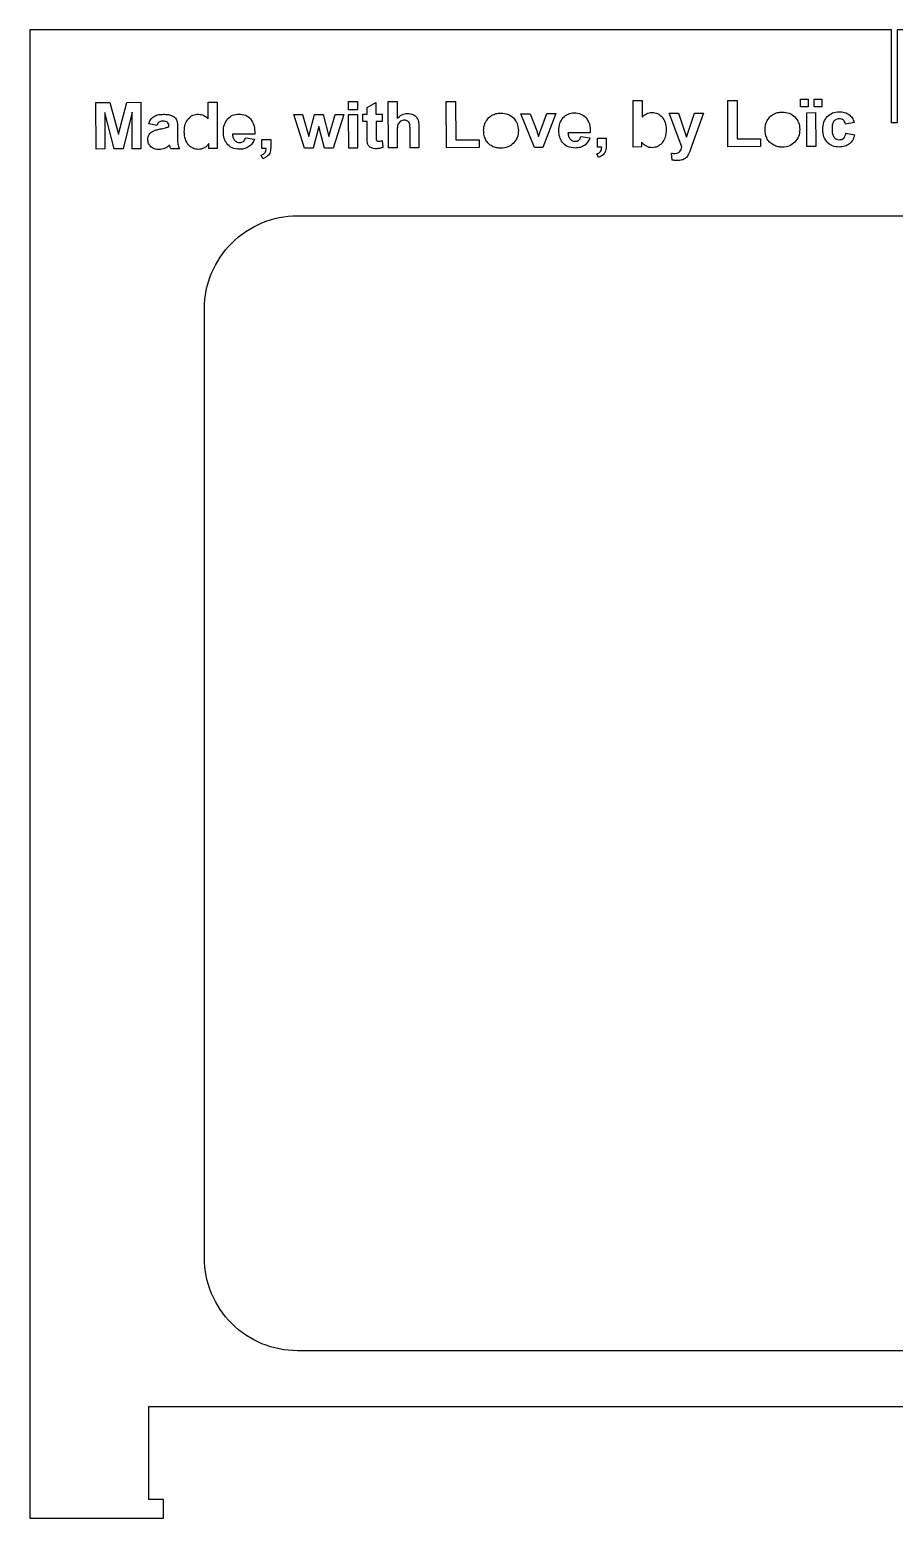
# Model space of a CAD drawing. Header units: millimetres. Extents: x -866 to 64, y -10 to 790.
# Drawn here: x -866 to -401, y -10 to 790 of the extents above; entities that cross this region are included whole.
import ezdxf

# ---------------------------------------------------------------- set-up
doc = ezdxf.new("R2010")
doc.units = ezdxf.units.MM
doc.layers.get('0').update_dxf_attribs({"linetype": 'CONTINUOUS'})

msp = doc.modelspace()

# ---------------------------------------------------------------- linework, layer by layer
for p, q in [((-770.04, 751.13), (-765.24, 751.15)), ((-770, 742.13), (-770.04, 751.13)), ((-765.24, 751.15), (-765.15, 726.15)), ((-686.77, 744.55), (-684.57, 744.56)), ((-686.76, 740.73), (-686.77, 744.55)), ((-684.59, 748.16), (-679.79, 750.97)), ((-684.57, 744.56), (-684.59, 748.16)), ((-679.79, 750.97), (-679.77, 744.58)), ((-679.77, 744.58), (-676.49, 744.59)), ((-676.49, 744.59), (-676.48, 740.77)), ((-673.21, 751.49), (-668.42, 751.51)), ((-673.12, 726.49), (-673.21, 751.49)), ((-668.42, 751.51), (-668.38, 742.32)), ((-601.78, 744.87), (-596.75, 744.88)), ((-594.42, 726.78), (-601.78, 744.87)), ((-596.75, 744.88), (-593.31, 735.65)), ((-591.31, 735.66), (-587.9, 744.92)), ((-582.97, 744.94), (-590.1, 726.8)), ((-587.9, 744.92), (-582.97, 744.94)), ((-541.44, 751.98), (-536.65, 752)), ((-541.35, 726.98), (-541.44, 751.98)), ((-536.65, 752), (-536.61, 742.99)), ((-522.14, 745.16), (-517.04, 745.18)), ((-515.19, 727.02), (-522.14, 745.16)), ((-517.04, 745.18), (-512.67, 732.34)), ((-512.67, 732.34), (-508.48, 745.21)), ((-503.52, 745.23), (-509.85, 727.78)), ((-508.48, 745.21), (-503.52, 745.23)), ((-797.65, 738.61), (-802, 739.38)), ((-791.24, 737.87), (-791.24, 738.35)), ((-786.53, 737.61), (-786.56, 732.02)), ((-684.56, 740.74), (-686.76, 740.73)), ((-684.53, 732.84), (-684.56, 740.74)), ((-676.48, 740.77), (-679.75, 740.76)), ((-679.75, 740.76), (-679.72, 733.46)), ((-661.42, 726.53), (-661.45, 736.1)), ((-656.66, 737.18), (-656.63, 726.55)), ((-422.57, 740.18), (-427.29, 739.31)), ((-769.6, 726.13), (-769.61, 728.79)), ((-744.94, 733.9), (-756.94, 733.85)), ((-749.96, 731.97), (-745.18, 731.18)), ((-741.14, 731.03), (-736.35, 731.05)), ((-741.12, 726.24), (-741.14, 731.03)), ((-736.35, 731.05), (-736.34, 727.62)), ((-676.46, 730.5), (-676.03, 726.79)), ((-668.36, 735.58), (-668.32, 726.51)), ((-593.31, 735.65), (-592.31, 732.57)), ((-564.48, 734.57), (-576.49, 734.52)), ((-569.51, 732.64), (-564.73, 731.85)), ((-560.69, 731.7), (-555.89, 731.72)), ((-560.67, 726.91), (-560.69, 731.7)), ((-555.89, 731.72), (-555.88, 728.29)), ((-536.91, 729.66), (-536.9, 727)), ((-427.01, 734.34), (-422.3, 733.56)), ((-785.44, 726.07), (-790.19, 726.06)), ((-765.15, 726.15), (-769.6, 726.13)), ((-740.56, 720.66), (-741.5, 722.64)), ((-738.8, 726.25), (-741.12, 726.24)), ((-668.32, 726.51), (-673.12, 726.49)), ((-656.63, 726.55), (-661.42, 726.53)), ((-590.1, 726.8), (-594.42, 726.78)), ((-560.1, 721.33), (-561.05, 723.31)), ((-558.35, 726.92), (-560.67, 726.91)), ((-536.9, 727), (-541.35, 726.98)), ((-520.46, 720), (-520.9, 723.75)), ((-509.85, 727.78), (-510.98, 724.62))]:
    msp.add_line(p, q)
for points in [[(-402.5, 740), (-402.5, 790), (-866, 790), (-866, -10), (-794, -10), (-794, 0), (-802, 0), (-802, 50), (0, 50), (0, 0), (-8, 0), (-8, -10), (64, -10), (64, 790), (-399.5, 790), (-399.5, 740)], [(-447.33, 752.75), (-447.31, 748.64), (-451.42, 748.63), (-451.43, 752.74)], [(-439.98, 752.78), (-439.96, 748.67), (-444.09, 748.66), (-444.1, 752.77)], [(-825.69, 745.6), (-825.62, 725.92), (-830.31, 725.91), (-830.4, 750.91), (-822.85, 750.93), (-818.25, 733.9), (-813.83, 750.97), (-806.26, 751), (-806.16, 726), (-810.85, 725.98), (-810.93, 745.66), (-815.82, 725.96), (-820.68, 725.94)], [(-710.54, 738), (-713.57, 726.34), (-718.22, 726.32), (-724.02, 744.41), (-719.36, 744.43), (-715.93, 732.57), (-712.85, 744.45), (-708.23, 744.47), (-705.16, 732.61), (-701.75, 744.49), (-697.02, 744.51), (-702.77, 726.38), (-707.38, 726.36)], [(-689.73, 751.43), (-689.72, 746.99), (-694.51, 746.98), (-694.53, 751.41)], [(-689.71, 744.54), (-689.64, 726.43), (-694.43, 726.41), (-694.5, 744.52)], [(-624.31, 730.88), (-624.29, 726.67), (-641.89, 726.61), (-641.98, 751.4), (-636.94, 751.42), (-636.86, 730.84)], [(-472.93, 731.45), (-472.91, 727.23), (-490.51, 727.17), (-490.6, 751.96), (-485.56, 751.98), (-485.48, 731.4)], [(-443.29, 745.45), (-443.22, 727.34), (-448.02, 727.33), (-448.08, 745.44)]]:
    msp.add_lwpolyline(points, close=True)
msp.add_lwpolyline([(-722, 690), (-80, 690, -0.414214), (-30, 640), (-30, 130, -0.414214), (-80, 80), (-722, 80, -0.414214), (-772, 130), (-772, 640, -0.414214)], format="xyb", close=True)
for points, knots in [([(-799.49, 743.28), (-798.76, 743.65), (-797.1, 744.49), (-795.23, 744.54), (-794.18, 744.56)], [0, 0, 0, 0, 0.241834, 0.5529537, 0.5529537, 0.5529537, 0.5529537]), ([(-794.18, 744.56), (-793.23, 744.56), (-791.6, 744.55), (-790.05, 744.04), (-789.4, 743.82)], [0, 0, 0, 0, 0.2803153, 0.4861572, 0.4861572, 0.4861572, 0.4861572]), ([(-780.73, 742.21), (-779.96, 742.92), (-778.41, 744.33), (-776.32, 744.53), (-775.26, 744.63)], [0, 0, 0, 0, 0.3039489, 0.6120953, 0.6120953, 0.6120953, 0.6120953]), ([(-775.26, 744.63), (-774.28, 744.52), (-772.24, 744.28), (-770.76, 742.86), (-770, 742.13)], [0, 0, 0, 0, 0.2900291, 0.5973897, 0.5973897, 0.5973897, 0.5973897]), ([(-759.53, 742.14), (-758.69, 742.89), (-757, 744.4), (-754.73, 744.6), (-753.59, 744.71)], [0, 0, 0, 0, 0.3279635, 0.6627868, 0.6627868, 0.6627868, 0.6627868]), ([(-753.59, 744.71), (-752.33, 744.62), (-749.9, 744.45), (-748.08, 742.84), (-747.2, 742.07)], [0, 0, 0, 0, 0.3676326, 0.7087863, 0.7087863, 0.7087863, 0.7087863]), ([(-668.38, 742.32), (-667.59, 743.11), (-666.05, 744.65), (-663.9, 744.92), (-662.85, 745.05)], [0, 0, 0, 0, 0.3257834, 0.6330628, 0.6330628, 0.6330628, 0.6330628]), ([(-662.85, 745.05), (-662.32, 745.03), (-661.29, 744.99), (-660.33, 744.62), (-659.86, 744.44)], [0, 0, 0, 0, 0.1580631, 0.3065001, 0.3065001, 0.3065001, 0.3065001]), ([(-659.86, 744.44), (-659.45, 744.24), (-658.68, 743.85), (-658.12, 743.19), (-657.85, 742.88)], [0, 0, 0, 0, 0.1359579, 0.2567146, 0.2567146, 0.2567146, 0.2567146]), ([(-620.71, 740.62), (-620.28, 741.32), (-619.43, 742.71), (-618.07, 743.6), (-617.39, 744.04)], [0, 0, 0, 0, 0.2429209, 0.4823492, 0.4823492, 0.4823492, 0.4823492]), ([(-617.39, 744.04), (-616.64, 744.39), (-615.12, 745.09), (-613.44, 745.19), (-612.58, 745.23)], [0, 0, 0, 0, 0.2447632, 0.4999169, 0.4999169, 0.4999169, 0.4999169]), ([(-612.58, 745.23), (-611.28, 745.14), (-608.76, 744.96), (-606.79, 743.37), (-605.83, 742.59)], [0, 0, 0, 0, 0.3797964, 0.7402015, 0.7402015, 0.7402015, 0.7402015]), ([(-579.08, 742.81), (-578.24, 743.56), (-576.54, 745.06), (-574.28, 745.27), (-573.13, 745.38)], [0, 0, 0, 0, 0.3279635, 0.6627868, 0.6627868, 0.6627868, 0.6627868]), ([(-573.13, 745.38), (-571.87, 745.29), (-569.44, 745.12), (-567.62, 743.51), (-566.75, 742.74)], [0, 0, 0, 0, 0.3676316, 0.7087853, 0.7087853, 0.7087853, 0.7087853]), ([(-536.61, 742.99), (-535.86, 743.73), (-534.39, 745.17), (-532.36, 745.42), (-531.37, 745.54)], [0, 0, 0, 0, 0.3073597, 0.5973912, 0.5973912, 0.5973912, 0.5973912]), ([(-531.37, 745.54), (-530.32, 745.44), (-528.23, 745.26), (-526.66, 743.86), (-525.89, 743.16)], [0, 0, 0, 0, 0.3081431, 0.6120924, 0.6120924, 0.6120924, 0.6120924]), ([(-469.33, 741.18), (-468.9, 741.88), (-468.05, 743.27), (-466.69, 744.16), (-466.01, 744.6)], [0, 0, 0, 0, 0.2429187, 0.4823485, 0.4823485, 0.4823485, 0.4823485]), ([(-466.01, 744.6), (-465.26, 744.95), (-463.74, 745.65), (-462.06, 745.75), (-461.2, 745.8)], [0, 0, 0, 0, 0.2447614, 0.4999152, 0.4999152, 0.4999152, 0.4999152]), ([(-461.2, 745.8), (-459.9, 745.7), (-457.37, 745.52), (-455.41, 743.93), (-454.45, 743.15)], [0, 0, 0, 0, 0.3797964, 0.7401999, 0.7401999, 0.7401999, 0.7401999]), ([(-437.06, 743.39), (-436.17, 744.12), (-434.32, 745.65), (-431.91, 745.82), (-430.66, 745.91)], [0, 0, 0, 0, 0.3359332, 0.7036571, 0.7036571, 0.7036571, 0.7036571]), ([(-430.66, 745.91), (-429.64, 745.88), (-427.77, 745.82), (-426.14, 744.92), (-425.39, 744.51)], [0, 0, 0, 0, 0.2990661, 0.5518829, 0.5518829, 0.5518829, 0.5518829]), ([(-425.39, 744.51), (-424.77, 743.94), (-423.46, 742.75), (-422.88, 741.07), (-422.57, 740.18)], [0, 0, 0, 0, 0.2458368, 0.5240216, 0.5240216, 0.5240216, 0.5240216]), ([(-802, 739.38), (-801.74, 740.19), (-801.23, 741.71), (-800.05, 742.78), (-799.49, 743.28)], [0, 0, 0, 0, 0.24934, 0.4706788, 0.4706788, 0.4706788, 0.4706788]), ([(-799.69, 735.54), (-799.16, 735.76), (-797.93, 736.26), (-796.63, 736.53), (-795.89, 736.68)], [0, 0, 0, 0, 0.1721248, 0.3979199, 0.3979199, 0.3979199, 0.3979199]), ([(-796.5, 740.38), (-796.73, 740.16), (-797.25, 739.67), (-797.51, 738.99), (-797.65, 738.61)], [0, 0, 0, 0, 0.0948622, 0.2136639, 0.2136639, 0.2136639, 0.2136639]), ([(-794.5, 740.89), (-794.89, 740.88), (-795.6, 740.86), (-796.22, 740.53), (-796.5, 740.38)], [0, 0, 0, 0, 0.1145232, 0.2081544, 0.2081544, 0.2081544, 0.2081544]), ([(-795.89, 736.68), (-794.93, 736.86), (-793.36, 737.15), (-791.84, 737.67), (-791.24, 737.87)], [0, 0, 0, 0, 0.2908236, 0.4806791, 0.4806791, 0.4806791, 0.4806791]), ([(-791.93, 740.31), (-792.25, 740.48), (-793.05, 740.9), (-793.96, 740.9), (-794.5, 740.89)], [0, 0, 0, 0, 0.1079155, 0.2676152, 0.2676152, 0.2676152, 0.2676152]), ([(-791.24, 738.35), (-791.25, 738.76), (-791.27, 739.49), (-791.73, 740.06), (-791.93, 740.31)], [0, 0, 0, 0, 0.1195296, 0.2133613, 0.2133613, 0.2133613, 0.2133613]), ([(-789.4, 743.82), (-788.92, 743.57), (-788.03, 743.1), (-787.45, 742.28), (-787.18, 741.9)], [0, 0, 0, 0, 0.1589968, 0.2966957, 0.2966957, 0.2966957, 0.2966957]), ([(-787.18, 741.9), (-787, 741.35), (-786.52, 739.97), (-786.53, 738.5), (-786.53, 737.61)], [0, 0, 0, 0, 0.1724339, 0.4361779, 0.4361779, 0.4361779, 0.4361779]), ([(-782.87, 735.21), (-782.82, 736.6), (-782.74, 739.14), (-781.36, 741.26), (-780.73, 742.21)], [0, 0, 0, 0, 0.4088281, 0.7454219, 0.7454219, 0.7454219, 0.7454219]), ([(-761.86, 735.08), (-761.8, 736.46), (-761.68, 739.04), (-760.21, 741.16), (-759.53, 742.14)], [0, 0, 0, 0, 0.4056788, 0.7569944, 0.7569944, 0.7569944, 0.7569944]), ([(-747.2, 742.07), (-746.53, 740.97), (-744.99, 738.48), (-744.96, 735.54), (-744.94, 733.9)], [0, 0, 0, 0, 0.379429, 0.8619387, 0.8619387, 0.8619387, 0.8619387]), ([(-667.94, 739.03), (-668.06, 738.55), (-668.35, 737.42), (-668.36, 736.25), (-668.36, 735.58)], [0, 0, 0, 0, 0.1483678, 0.3492507, 0.3492507, 0.3492507, 0.3492507]), ([(-666.57, 740.79), (-666.86, 740.56), (-667.47, 740.1), (-667.78, 739.4), (-667.94, 739.03)], [0, 0, 0, 0, 0.1089936, 0.2254782, 0.2254782, 0.2254782, 0.2254782]), ([(-664.44, 741.38), (-664.82, 741.35), (-665.58, 741.31), (-666.24, 740.96), (-666.57, 740.79)], [0, 0, 0, 0, 0.1139041, 0.2231217, 0.2231217, 0.2231217, 0.2231217]), ([(-662.71, 740.93), (-662.96, 741.06), (-663.5, 741.34), (-664.12, 741.36), (-664.44, 741.38)], [0, 0, 0, 0, 0.0848663, 0.1808192, 0.1808192, 0.1808192, 0.1808192]), ([(-661.74, 739.71), (-661.85, 739.96), (-662.07, 740.44), (-662.49, 740.77), (-662.71, 740.93)], [0, 0, 0, 0, 0.078513, 0.1575929, 0.1575929, 0.1575929, 0.1575929]), ([(-661.45, 736.1), (-661.45, 736.88), (-661.44, 738.09), (-661.66, 739.29), (-661.74, 739.71)], [0, 0, 0, 0, 0.2328761, 0.363244, 0.363244, 0.363244, 0.363244]), ([(-657.85, 742.88), (-657.65, 742.56), (-657.23, 741.9), (-657.03, 741.15), (-656.93, 740.77)], [0, 0, 0, 0, 0.1154914, 0.231848, 0.231848, 0.231848, 0.231848]), ([(-656.93, 740.77), (-656.85, 740.28), (-656.67, 739.09), (-656.67, 737.88), (-656.66, 737.18)], [0, 0, 0, 0, 0.1490945, 0.3610708, 0.3610708, 0.3610708, 0.3610708]), ([(-621.87, 735.99), (-621.82, 736.79), (-621.72, 738.4), (-621.05, 739.87), (-620.71, 740.62)], [0, 0, 0, 0, 0.2367426, 0.4805113, 0.4805113, 0.4805113, 0.4805113]), ([(-605.83, 742.59), (-605.06, 741.63), (-603.49, 739.66), (-603.28, 737.14), (-603.18, 735.86)], [0, 0, 0, 0, 0.3606004, 0.7387433, 0.7387433, 0.7387433, 0.7387433]), ([(-581.4, 735.75), (-581.34, 737.13), (-581.23, 739.71), (-579.76, 741.83), (-579.08, 742.81)], [0, 0, 0, 0, 0.4056788, 0.7569944, 0.7569944, 0.7569944, 0.7569944]), ([(-566.75, 742.74), (-566.07, 741.64), (-564.53, 739.15), (-564.5, 736.21), (-564.48, 734.57)], [0, 0, 0, 0, 0.3794295, 0.8619389, 0.8619389, 0.8619389, 0.8619389]), ([(-525.89, 743.16), (-525.25, 742.22), (-523.86, 740.15), (-523.75, 737.65), (-523.7, 736.29)], [0, 0, 0, 0, 0.3339821, 0.733938, 0.733938, 0.733938, 0.733938]), ([(-523.7, 736.29), (-523.75, 734.88), (-523.84, 732.29), (-525.24, 730.12), (-525.88, 729.13)], [0, 0, 0, 0, 0.4142517, 0.760419, 0.760419, 0.760419, 0.760419]), ([(-470.49, 736.55), (-470.44, 737.35), (-470.34, 738.96), (-469.67, 740.43), (-469.33, 741.18)], [0, 0, 0, 0, 0.2367429, 0.4805115, 0.4805115, 0.4805115, 0.4805115]), ([(-469.3, 731.26), (-469.64, 732.05), (-470.38, 733.74), (-470.45, 735.58), (-470.49, 736.55)], [0, 0, 0, 0, 0.2567338, 0.5466424, 0.5466424, 0.5466424, 0.5466424]), ([(-454.45, 743.15), (-453.68, 742.19), (-452.11, 740.22), (-451.9, 737.71), (-451.8, 736.42)], [0, 0, 0, 0, 0.3605994, 0.7387422, 0.7387422, 0.7387422, 0.7387422]), ([(-451.8, 736.42), (-451.9, 735.12), (-452.08, 732.57), (-453.66, 730.57), (-454.43, 729.6)], [0, 0, 0, 0, 0.3816117, 0.7461165, 0.7461165, 0.7461165, 0.7461165]), ([(-439.4, 736.4), (-439.34, 737.77), (-439.23, 740.34), (-437.75, 742.42), (-437.06, 743.39)], [0, 0, 0, 0, 0.40321, 0.7514975, 0.7514975, 0.7514975, 0.7514975]), ([(-437.02, 729.46), (-437.71, 730.42), (-439.19, 732.48), (-439.33, 735.03), (-439.4, 736.4)], [0, 0, 0, 0, 0.3474123, 0.7470072, 0.7470072, 0.7470072, 0.7470072]), ([(-433.43, 740.89), (-433.73, 740.35), (-434.46, 739.08), (-434.47, 737.61), (-434.48, 736.75)], [0, 0, 0, 0, 0.1835265, 0.4332892, 0.4332892, 0.4332892, 0.4332892]), ([(-434.48, 736.75), (-434.47, 735.82), (-434.45, 734.2), (-433.69, 732.79), (-433.38, 732.21)], [0, 0, 0, 0, 0.2763124, 0.4740957, 0.4740957, 0.4740957, 0.4740957]), ([(-430.57, 742.14), (-431.13, 742.09), (-432.23, 742), (-433.03, 741.26), (-433.43, 740.89)], [0, 0, 0, 0, 0.1638833, 0.3192826, 0.3192826, 0.3192826, 0.3192826]), ([(-428.38, 741.43), (-428.69, 741.64), (-429.36, 742.08), (-430.15, 742.12), (-430.57, 742.14)], [0, 0, 0, 0, 0.1108711, 0.2343194, 0.2343194, 0.2343194, 0.2343194]), ([(-427.29, 739.31), (-427.38, 739.74), (-427.56, 740.55), (-428.12, 741.15), (-428.38, 741.43)], [0, 0, 0, 0, 0.1300504, 0.2429194, 0.2429194, 0.2429194, 0.2429194]), ([(-802.46, 730.96), (-802.44, 731.45), (-802.39, 732.41), (-801.95, 733.27), (-801.74, 733.69)], [0, 0, 0, 0, 0.1463184, 0.2861282, 0.2861282, 0.2861282, 0.2861282]), ([(-800.84, 727.12), (-801.31, 727.67), (-802.27, 728.77), (-802.4, 730.22), (-802.46, 730.96)], [0, 0, 0, 0, 0.2100649, 0.4257471, 0.4257471, 0.4257471, 0.4257471]), ([(-801.74, 733.69), (-801.47, 734.07), (-800.93, 734.84), (-800.11, 735.31), (-799.69, 735.54)], [0, 0, 0, 0, 0.137912, 0.2789166, 0.2789166, 0.2789166, 0.2789166]), ([(-790.82, 728.03), (-791.23, 727.66), (-792.02, 726.94), (-792.98, 726.46), (-793.44, 726.23)], [0, 0, 0, 0, 0.1644712, 0.3192176, 0.3192176, 0.3192176, 0.3192176]), ([(-790.65, 727.47), (-790.68, 727.59), (-790.74, 727.78), (-790.8, 727.96), (-790.82, 728.03)], [0, 0, 0, 0, 0.03683524, 0.05881091, 0.05881091, 0.05881091, 0.05881091]), ([(-786.56, 732.02), (-786.55, 731.33), (-786.55, 730.15), (-786.38, 728.98), (-786.31, 728.5)], [0, 0, 0, 0, 0.2074892, 0.3532546, 0.3532546, 0.3532546, 0.3532546]), ([(-786.31, 728.5), (-786.21, 728.1), (-786, 727.27), (-785.64, 726.49), (-785.44, 726.07)], [0, 0, 0, 0, 0.122013, 0.2583254, 0.2583254, 0.2583254, 0.2583254]), ([(-780.62, 728.2), (-781.27, 729.17), (-782.69, 731.28), (-782.81, 733.83), (-782.87, 735.21)], [0, 0, 0, 0, 0.344356, 0.7487386, 0.7487386, 0.7487386, 0.7487386]), ([(-775.26, 725.7), (-776.27, 725.81), (-778.34, 726.03), (-779.85, 727.47), (-780.62, 728.2)], [0, 0, 0, 0, 0.296438, 0.6055957, 0.6055957, 0.6055957, 0.6055957]), ([(-769.61, 728.79), (-769.99, 728.31), (-770.72, 727.38), (-771.73, 726.77), (-772.22, 726.47)], [0, 0, 0, 0, 0.1814679, 0.3518025, 0.3518025, 0.3518025, 0.3518025]), ([(-760.05, 728.84), (-760.57, 729.75), (-761.68, 731.68), (-761.8, 733.9), (-761.86, 735.08)], [0, 0, 0, 0, 0.3102447, 0.6576157, 0.6576157, 0.6576157, 0.6576157]), ([(-753.04, 725.78), (-754.49, 725.87), (-757.21, 726.04), (-759.14, 727.95), (-760.05, 728.84)], [0, 0, 0, 0, 0.4181637, 0.7878256, 0.7878256, 0.7878256, 0.7878256]), ([(-756.94, 733.85), (-756.9, 733.2), (-756.81, 731.98), (-756.1, 731), (-755.77, 730.54)], [0, 0, 0, 0, 0.1921113, 0.3574631, 0.3574631, 0.3574631, 0.3574631]), ([(-755.77, 730.54), (-755.38, 730.2), (-754.58, 729.5), (-753.53, 729.41), (-753, 729.37)], [0, 0, 0, 0, 0.1529663, 0.3076049, 0.3076049, 0.3076049, 0.3076049]), ([(-753, 729.37), (-752.65, 729.39), (-751.96, 729.43), (-751.39, 729.81), (-751.11, 729.99)], [0, 0, 0, 0, 0.1047293, 0.2020082, 0.2020082, 0.2020082, 0.2020082]), ([(-751.11, 729.99), (-750.87, 730.24), (-750.33, 730.81), (-750.09, 731.56), (-749.96, 731.97)], [0, 0, 0, 0, 0.1046967, 0.2320063, 0.2320063, 0.2320063, 0.2320063]), ([(-745.18, 731.18), (-745.52, 730.37), (-746.16, 728.8), (-747.46, 727.7), (-748.08, 727.18)], [0, 0, 0, 0, 0.2599807, 0.5008597, 0.5008597, 0.5008597, 0.5008597]), ([(-684.37, 729.47), (-684.41, 729.89), (-684.53, 731.01), (-684.53, 732.14), (-684.53, 732.84)], [0, 0, 0, 0, 0.1267181, 0.3382125, 0.3382125, 0.3382125, 0.3382125]), ([(-683.68, 727.6), (-683.84, 727.87), (-684.17, 728.45), (-684.3, 729.11), (-684.37, 729.47)], [0, 0, 0, 0, 0.091042, 0.1997674, 0.1997674, 0.1997674, 0.1997674]), ([(-679.72, 733.46), (-679.73, 732.87), (-679.73, 732.01), (-679.65, 731.15), (-679.62, 730.87)], [0, 0, 0, 0, 0.1754502, 0.2586696, 0.2586696, 0.2586696, 0.2586696]), ([(-679.62, 730.87), (-679.58, 730.76), (-679.49, 730.52), (-679.29, 730.35), (-679.19, 730.27)], [0, 0, 0, 0, 0.0368185, 0.0752547, 0.0752547, 0.0752547, 0.0752547]), ([(-679.19, 730.27), (-679.07, 730.2), (-678.82, 730.06), (-678.53, 730.04), (-678.38, 730.03)], [0, 0, 0, 0, 0.04099587, 0.08552232, 0.08552232, 0.08552232, 0.08552232]), ([(-678.38, 730.03), (-678.11, 730.06), (-677.45, 730.14), (-676.82, 730.37), (-676.46, 730.5)], [0, 0, 0, 0, 0.08224, 0.1987464, 0.1987464, 0.1987464, 0.1987464]), ([(-620.68, 730.7), (-621.02, 731.49), (-621.76, 733.18), (-621.83, 735.02), (-621.87, 735.99)], [0, 0, 0, 0, 0.2567338, 0.5466422, 0.5466422, 0.5466422, 0.5466422]), ([(-617.23, 727.41), (-617.94, 727.83), (-619.34, 728.65), (-620.23, 730.02), (-620.68, 730.7)], [0, 0, 0, 0, 0.2425098, 0.4823242, 0.4823242, 0.4823242, 0.4823242]), ([(-605.81, 729.03), (-606.76, 728.24), (-608.69, 726.63), (-611.2, 726.42), (-612.47, 726.31)], [0, 0, 0, 0, 0.3616549, 0.7359408, 0.7359408, 0.7359408, 0.7359408]), ([(-603.18, 735.86), (-603.28, 734.56), (-603.46, 732.01), (-605.04, 730.01), (-605.81, 729.03)], [0, 0, 0, 0, 0.3816121, 0.7461179, 0.7461179, 0.7461179, 0.7461179]), ([(-592.31, 732.57), (-592.2, 732.9), (-592.03, 733.41), (-591.87, 733.93), (-591.82, 734.12)], [0, 0, 0, 0, 0.1027323, 0.1628826, 0.1628826, 0.1628826, 0.1628826]), ([(-591.82, 734.12), (-591.74, 734.38), (-591.58, 734.9), (-591.4, 735.41), (-591.31, 735.66)], [0, 0, 0, 0, 0.0806249, 0.1617888, 0.1617888, 0.1617888, 0.1617888]), ([(-579.59, 729.51), (-580.11, 730.42), (-581.23, 732.35), (-581.34, 734.57), (-581.4, 735.75)], [0, 0, 0, 0, 0.3102447, 0.6576156, 0.6576156, 0.6576156, 0.6576156]), ([(-572.59, 726.45), (-574.03, 726.54), (-576.76, 726.71), (-578.68, 728.62), (-579.59, 729.51)], [0, 0, 0, 0, 0.4181637, 0.7878264, 0.7878264, 0.7878264, 0.7878264]), ([(-576.49, 734.52), (-576.44, 733.87), (-576.35, 732.65), (-575.64, 731.67), (-575.32, 731.21)], [0, 0, 0, 0, 0.1921112, 0.3574629, 0.3574629, 0.3574629, 0.3574629]), ([(-575.32, 731.21), (-574.92, 730.87), (-574.13, 730.17), (-573.08, 730.08), (-572.55, 730.04)], [0, 0, 0, 0, 0.1529655, 0.307606, 0.307606, 0.307606, 0.307606]), ([(-572.55, 730.04), (-572.19, 730.06), (-571.51, 730.1), (-570.93, 730.48), (-570.66, 730.66)], [0, 0, 0, 0, 0.1047284, 0.2020081, 0.2020081, 0.2020081, 0.2020081]), ([(-570.66, 730.66), (-570.41, 730.91), (-569.87, 731.48), (-569.64, 732.23), (-569.51, 732.64)], [0, 0, 0, 0, 0.1046955, 0.2320055, 0.2320055, 0.2320055, 0.2320055]), ([(-564.73, 731.85), (-565.06, 731.04), (-565.71, 729.47), (-567, 728.37), (-567.62, 727.84)], [0, 0, 0, 0, 0.2599803, 0.5008592, 0.5008592, 0.5008592, 0.5008592]), ([(-555.88, 728.29), (-555.88, 727.67), (-555.89, 726.56), (-556.12, 725.48), (-556.23, 725.01)], [0, 0, 0, 0, 0.1863081, 0.3310042, 0.3310042, 0.3310042, 0.3310042]), ([(-534.3, 727.37), (-534.79, 727.67), (-535.8, 728.27), (-536.53, 729.19), (-536.91, 729.66)], [0, 0, 0, 0, 0.1702231, 0.3492492, 0.3492492, 0.3492492, 0.3492492]), ([(-525.88, 729.13), (-526.64, 728.4), (-528.15, 726.96), (-530.22, 726.72), (-531.23, 726.61)], [0, 0, 0, 0, 0.3084287, 0.6069066, 0.6069066, 0.6069066, 0.6069066]), ([(-465.85, 727.98), (-466.56, 728.39), (-467.96, 729.21), (-468.85, 730.58), (-469.3, 731.26)], [0, 0, 0, 0, 0.2425113, 0.4823235, 0.4823235, 0.4823235, 0.4823235]), ([(-454.43, 729.6), (-455.38, 728.8), (-457.31, 727.19), (-459.82, 726.98), (-461.09, 726.87)], [0, 0, 0, 0, 0.3616533, 0.7359411, 0.7359411, 0.7359411, 0.7359411]), ([(-430.67, 726.98), (-431.91, 727.06), (-434.29, 727.22), (-436.13, 728.74), (-437.02, 729.46)], [0, 0, 0, 0, 0.3625064, 0.6968509, 0.6968509, 0.6968509, 0.6968509]), ([(-433.38, 732.21), (-432.98, 731.82), (-432.17, 731.03), (-431.04, 730.94), (-430.46, 730.89)], [0, 0, 0, 0, 0.1613641, 0.3286282, 0.3286282, 0.3286282, 0.3286282]), ([(-425.1, 728.66), (-425.89, 728.17), (-427.59, 727.12), (-429.59, 727.03), (-430.67, 726.98)], [0, 0, 0, 0, 0.2732217, 0.5901404, 0.5901404, 0.5901404, 0.5901404]), ([(-430.46, 730.89), (-430.04, 730.91), (-429.22, 730.97), (-428.55, 731.44), (-428.23, 731.67)], [0, 0, 0, 0, 0.1255689, 0.2406947, 0.2406947, 0.2406947, 0.2406947]), ([(-428.23, 731.67), (-427.96, 732.01), (-427.33, 732.79), (-427.13, 733.78), (-427.01, 734.34)], [0, 0, 0, 0, 0.1289851, 0.2975117, 0.2975117, 0.2975117, 0.2975117]), ([(-422.3, 733.56), (-422.58, 732.56), (-423.09, 730.69), (-424.46, 729.3), (-425.1, 728.66)], [0, 0, 0, 0, 0.3038306, 0.5730079, 0.5730079, 0.5730079, 0.5730079]), ([(-796.43, 725.62), (-797.29, 725.66), (-798.91, 725.74), (-800.22, 726.68), (-800.84, 727.12)], [0, 0, 0, 0, 0.2529054, 0.4750661, 0.4750661, 0.4750661, 0.4750661]), ([(-793.44, 726.23), (-793.92, 726.05), (-794.88, 725.7), (-795.91, 725.65), (-796.43, 725.62)], [0, 0, 0, 0, 0.1512993, 0.3059264, 0.3059264, 0.3059264, 0.3059264]), ([(-790.19, 726.06), (-790.26, 726.25), (-790.43, 726.72), (-790.57, 727.19), (-790.65, 727.47)], [0, 0, 0, 0, 0.0628342, 0.1488745, 0.1488745, 0.1488745, 0.1488745]), ([(-772.22, 726.47), (-772.72, 726.25), (-773.69, 725.81), (-774.75, 725.74), (-775.26, 725.7)], [0, 0, 0, 0, 0.1618942, 0.3159068, 0.3159068, 0.3159068, 0.3159068]), ([(-748.08, 727.18), (-748.8, 726.77), (-750.35, 725.92), (-752.11, 725.83), (-753.04, 725.78)], [0, 0, 0, 0, 0.2461747, 0.5218105, 0.5218105, 0.5218105, 0.5218105]), ([(-741.5, 722.64), (-741.07, 722.8), (-740.28, 723.08), (-739.7, 723.69), (-739.44, 723.96)], [0, 0, 0, 0, 0.1364053, 0.2474759, 0.2474759, 0.2474759, 0.2474759]), ([(-738.03, 722.17), (-738.39, 721.87), (-739.15, 721.23), (-740.08, 720.86), (-740.56, 720.66)], [0, 0, 0, 0, 0.1417122, 0.296027, 0.296027, 0.296027, 0.296027]), ([(-739.44, 723.96), (-739.26, 724.28), (-738.87, 724.99), (-738.83, 725.8), (-738.8, 726.25)], [0, 0, 0, 0, 0.1094628, 0.2402983, 0.2402983, 0.2402983, 0.2402983]), ([(-736.68, 724.34), (-736.83, 723.94), (-737.14, 723.13), (-737.73, 722.5), (-738.03, 722.17)], [0, 0, 0, 0, 0.1252556, 0.2570015, 0.2570015, 0.2570015, 0.2570015]), ([(-736.34, 727.62), (-736.34, 727), (-736.35, 725.89), (-736.58, 724.81), (-736.68, 724.34)], [0, 0, 0, 0, 0.1863081, 0.3310042, 0.3310042, 0.3310042, 0.3310042]), ([(-682.15, 726.48), (-682.47, 726.63), (-683.06, 726.89), (-683.49, 727.38), (-683.68, 727.6)], [0, 0, 0, 0, 0.1030453, 0.1915248, 0.1915248, 0.1915248, 0.1915248]), ([(-679.82, 726.06), (-680.23, 726.07), (-681.03, 726.1), (-681.79, 726.36), (-682.15, 726.48)], [0, 0, 0, 0, 0.1236877, 0.2388219, 0.2388219, 0.2388219, 0.2388219]), ([(-676.03, 726.79), (-676.62, 726.57), (-677.84, 726.14), (-679.14, 726.08), (-679.82, 726.06)], [0, 0, 0, 0, 0.1861277, 0.3873007, 0.3873007, 0.3873007, 0.3873007]), ([(-612.47, 726.31), (-613.3, 726.35), (-614.94, 726.44), (-616.46, 727.09), (-617.23, 727.41)], [0, 0, 0, 0, 0.2448416, 0.4914511, 0.4914511, 0.4914511, 0.4914511]), ([(-567.62, 727.84), (-568.35, 727.44), (-569.89, 726.59), (-571.65, 726.5), (-572.59, 726.45)], [0, 0, 0, 0, 0.2461747, 0.5218105, 0.5218105, 0.5218105, 0.5218105]), ([(-561.05, 723.31), (-560.61, 723.47), (-559.82, 723.75), (-559.25, 724.36), (-558.99, 724.63)], [0, 0, 0, 0, 0.1364053, 0.2474766, 0.2474766, 0.2474766, 0.2474766]), ([(-557.57, 722.84), (-557.94, 722.54), (-558.7, 721.9), (-559.62, 721.53), (-560.1, 721.33)], [0, 0, 0, 0, 0.141713, 0.2960277, 0.2960277, 0.2960277, 0.2960277]), ([(-558.99, 724.63), (-558.81, 724.95), (-558.42, 725.66), (-558.37, 726.47), (-558.35, 726.92)], [0, 0, 0, 0, 0.1094628, 0.2402983, 0.2402983, 0.2402983, 0.2402983]), ([(-556.23, 725.01), (-556.38, 724.61), (-556.68, 723.8), (-557.27, 723.17), (-557.57, 722.84)], [0, 0, 0, 0, 0.1252553, 0.2570011, 0.2570011, 0.2570011, 0.2570011]), ([(-531.23, 726.61), (-531.75, 726.64), (-532.82, 726.71), (-533.8, 727.15), (-534.3, 727.37)], [0, 0, 0, 0, 0.1553336, 0.3180807, 0.3180807, 0.3180807, 0.3180807]), ([(-520.9, 723.75), (-520.55, 723.68), (-519.88, 723.56), (-519.2, 723.54), (-518.87, 723.53)], [0, 0, 0, 0, 0.1082939, 0.2043782, 0.2043782, 0.2043782, 0.2043782]), ([(-518.87, 723.53), (-518.37, 723.56), (-517.43, 723.61), (-516.73, 724.24), (-516.41, 724.52)], [0, 0, 0, 0, 0.1474305, 0.273089, 0.273089, 0.273089, 0.273089]), ([(-515.31, 720.02), (-515.69, 719.93), (-516.49, 719.75), (-517.32, 719.73), (-517.75, 719.72)], [0, 0, 0, 0, 0.1173539, 0.2469474, 0.2469474, 0.2469474, 0.2469474]), ([(-516.41, 724.52), (-516.15, 724.89), (-515.61, 725.65), (-515.33, 726.55), (-515.19, 727.02)], [0, 0, 0, 0, 0.1320509, 0.2798494, 0.2798494, 0.2798494, 0.2798494]), ([(-513.48, 720.83), (-513.75, 720.67), (-514.32, 720.31), (-514.97, 720.12), (-515.31, 720.02)], [0, 0, 0, 0, 0.094763, 0.2004027, 0.2004027, 0.2004027, 0.2004027]), ([(-512.18, 722.19), (-512.37, 721.93), (-512.74, 721.42), (-513.24, 721.02), (-513.48, 720.83)], [0, 0, 0, 0, 0.0974458, 0.1895118, 0.1895118, 0.1895118, 0.1895118]), ([(-510.98, 724.62), (-511.17, 724.15), (-511.51, 723.31), (-511.97, 722.53), (-512.18, 722.19)], [0, 0, 0, 0, 0.152804, 0.2707263, 0.2707263, 0.2707263, 0.2707263]), ([(-461.09, 726.87), (-461.92, 726.91), (-463.56, 727), (-465.08, 727.65), (-465.85, 727.98)], [0, 0, 0, 0, 0.2448435, 0.4914494, 0.4914494, 0.4914494, 0.4914494]), ([(-517.75, 719.72), (-518.21, 719.73), (-519.12, 719.75), (-520.02, 719.91), (-520.46, 720)], [0, 0, 0, 0, 0.137044, 0.2730854, 0.2730854, 0.2730854, 0.2730854])]:
    msp.add_open_spline(points, degree=3, knots=knots)

doc.saveas('drawing.dxf')
